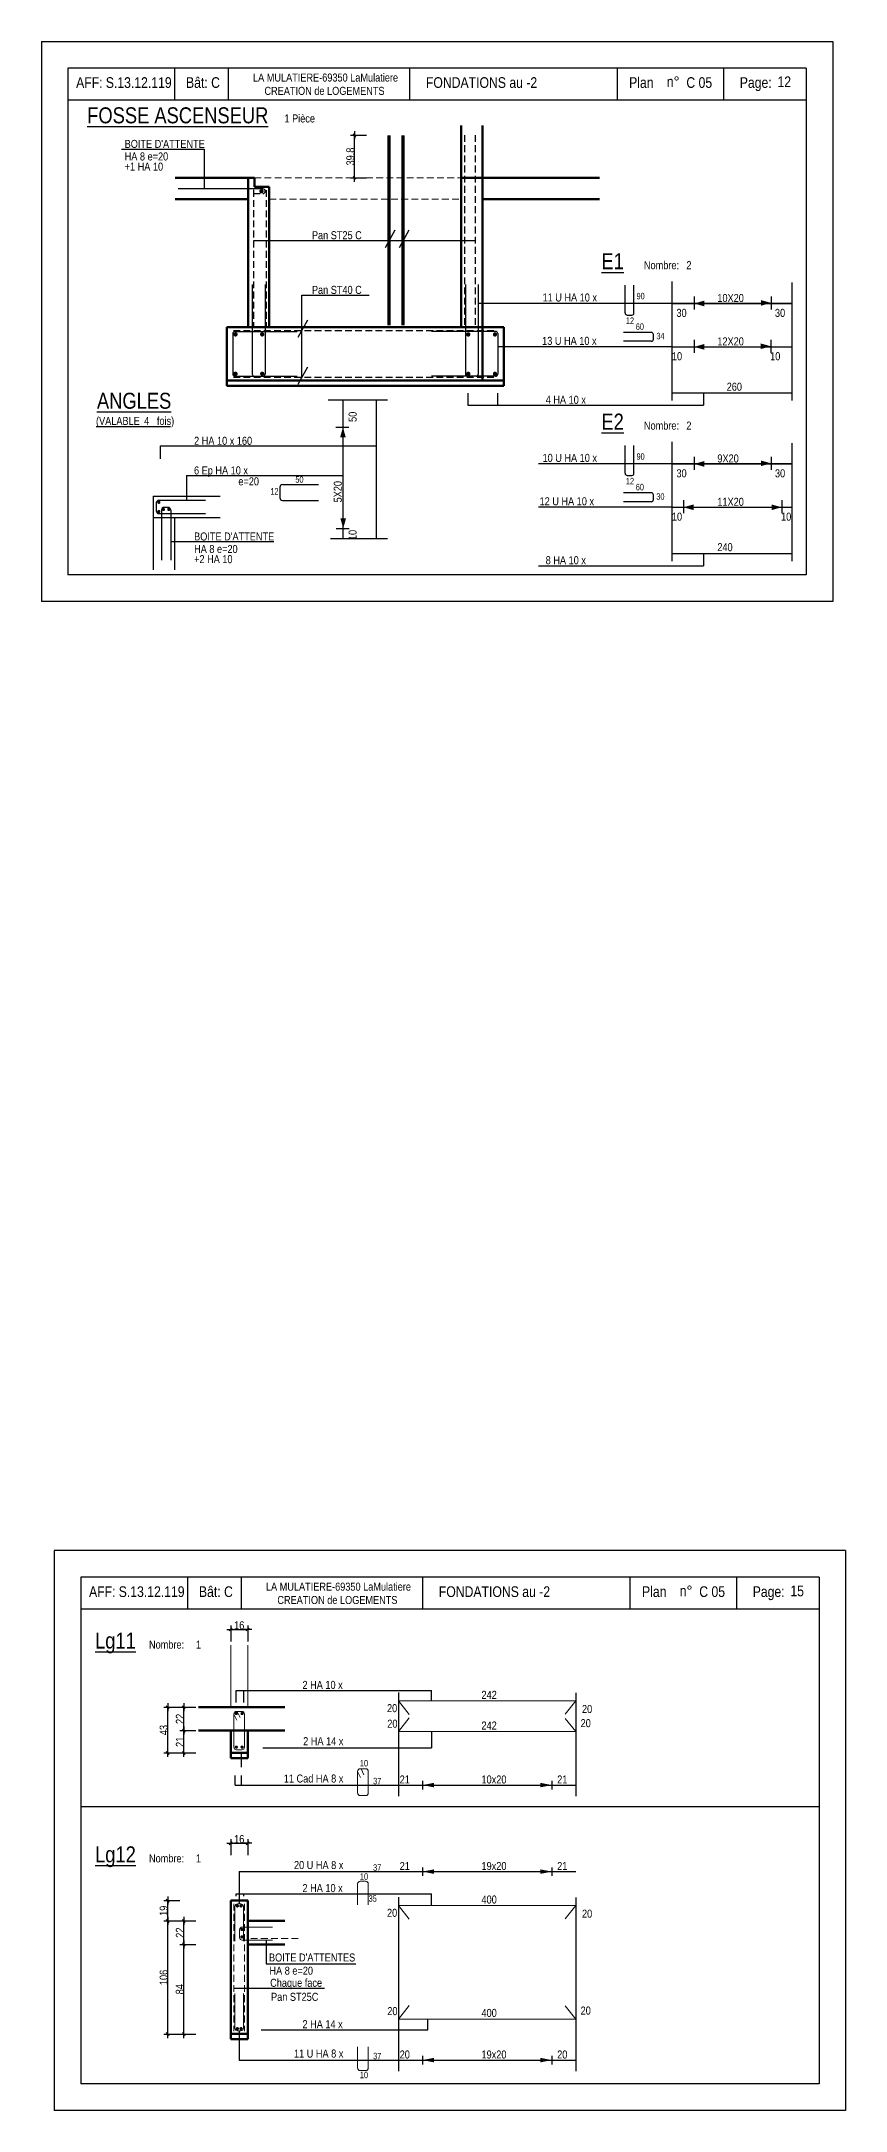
# Model space of a CAD drawing. Header units: centimetres. Extents: x -4990 to 114398, y -61489 to -12305.
# Drawn here: x 86358 to 87867, y -50094 to -46214 of the extents above; entities that cross this region are included whole.
import ezdxf
from ezdxf.enums import TextEntityAlignment as Align

# ---------------------------------------------------------------- set-up
doc = ezdxf.new("R2010")
doc.units = ezdxf.units.CM
doc.header["$LTSCALE"] = 0.5
for name, pattern in [('CACHE', [9.525, 6.35, -3.175]), ('CACHEX2', [19.05, 12.7, -6.35]), ('CONTINU', [0])]:
    doc.linetypes.add(name, pattern=pattern)
doc.layers.get('DEFPOINTS').update_dxf_attribs({"linetype": 'CONTINUOUS'})
for name, color, linetype in [('01_cote_gen', 4, 'CONTINUOUS'), ('01_fenetres', 171, 'CONTINUOUS'), ('01_linteaux', 2, 'CONTINUOUS'), ('01_resv', 32, 'CONTINUOUS'), ('01_texte', 230, 'CONTINUOUS'), ('AA_COTES', 2, 'CONTINUOUS')]:
    doc.layers.add(name, color=color, linetype=linetype)
doc.layers.add('01_murs_coup', color=5, linetype='CONTINUOUS', lineweight=60)
doc.layers.add('01_sem', color=42, linetype='CONTINUOUS', lineweight=15)
doc.styles.add('STYLE2', font='ARIALN.TTF')
doc.dimstyles.new('JB25', dxfattribs={"dimscale": 0.1, "dimtxt": 150, "dimasz": 15, "dimexe": 0.1, "dimexo": 0.1, "dimgap": 0.09, "dimtad": 1, "dimdec": 1, "dimlfac": 0.5, "dimdsep": 46, "dimtxsty": 'STYLE2', "dimblk1": 'BOND_G', "dimblk2": 'BOND_D', "dimsah": 1, "dimcen": 1.5, "dimdle": 0.01, "dimse1": 1, "dimse2": 1, "dimclrd": 4, "dimclre": 2, "dimclrt": 6, "dimazin": 2, "dimtfac": 2.333333, "dimtdec": 1, "dimtix": 1, "dimtmove": 2, "dimatfit": 3, "dimldrblk": 'BOND_G', "dimfxl": 1, "dimtolj": 1, "dimtzin": 0, "dimarcsym": 0})

# ---------------------------------------------------------------- blocks, each defined once
blk = doc.blocks.new('BOND_G')
at = {"layer": 'AA_COTES', "color": 0}
for p, q in [((5, 0), (-5, 0)), ((1.8, 1.8), (-1.8, -1.8)), ((0, -5), (0, 15))]:
    blk.add_line(p, q, dxfattribs=at)
blk = doc.blocks.new('BOND_D')
at = {"layer": 'AA_COTES', "color": 0}
for p, q in [((5, 0), (-5, 0)), ((-1.8, -1.8), (1.8, 1.8)), ((0, 5), (0, -15))]:
    blk.add_line(p, q, dxfattribs=at)
blk = doc.blocks.new('*D4381')
at = {"layer": '01_sem', "color": 4, "linetype": 'Continuous', "lineweight": -2, "transparency": 16777216}
blk.add_line((86945, -46468.7), (86945, -46392.1), dxfattribs=at)
at = {"layer": 'DEFPOINTS', "color": 0, "linetype": 'Continuous'}
for p in [(86945, -46390.6), (87010, -46390.6), (86992, -46470.2)]:
    blk.add_point(p, dxfattribs=at)
at = {"layer": '01_sem', "color": 4, "linetype": 'Continuous', "lineweight": -2, "transparency": 16777216, "xscale": 1.5, "yscale": 1.5, "zscale": 1.5}
for name, p, rotation in [('BOND_D', (86945, -46390.6), 90), ('BOND_G', (86945, -46470.2), 270)]:
    blk.add_blockref(name, p, dxfattribs=dict(at, rotation=rotation))
at = {"layer": '01_sem', "color": 6, "linetype": 'Continuous', "lineweight": 0, "transparency": 16777216, "insert": (86937.4, -46430.4), "char_height": 15, "attachment_point": 5, "rotation": 90, "style": 'STYLE2'}
blk.add_mtext('\\A1;39.8', dxfattribs=at)
blk = doc.blocks.new('*D4388')
at = {"layer": '01_cote_gen', "color": 4, "lineweight": -2, "ltscale": 2, "transparency": 16777216}
blk.add_line((86624.9, -49421.6), (86624.9, -49382.6), dxfattribs=at)
at = {"layer": 'DEFPOINTS', "color": 0, "ltscale": 2}
for p in [(86624.9, -49381.1), (86712.8, -49381.1), (86712.8, -49423.1)]:
    blk.add_point(p, dxfattribs=at)
at = {"layer": '01_cote_gen', "color": 4, "lineweight": -2, "ltscale": 2, "transparency": 16777216, "xscale": 1.5, "yscale": 1.5, "zscale": 1.5}
for name, p, rotation in [('BOND_D', (86624.9, -49381.1), 90), ('BOND_G', (86624.9, -49423.1), 270)]:
    blk.add_blockref(name, p, dxfattribs=dict(at, rotation=rotation))
at = {"layer": '01_cote_gen', "color": 6, "ltscale": 2, "transparency": 16777216, "insert": (86617.4, -49402.1), "char_height": 15, "attachment_point": 5, "rotation": 90, "style": 'STYLE2'}
blk.add_mtext('\\A1;21', dxfattribs=at)
blk = doc.blocks.new('*D4389')
at = {"layer": '01_cote_gen', "color": 4, "lineweight": -2, "ltscale": 2, "transparency": 16777216}
blk.add_line((86624.9, -49379.6), (86624.9, -49338.6), dxfattribs=at)
at = {"layer": 'DEFPOINTS', "color": 0, "ltscale": 2}
for p in [(86624.9, -49337.1), (86659.3, -49337.1), (86647.4, -49381.1)]:
    blk.add_point(p, dxfattribs=at)
at = {"layer": '01_cote_gen', "color": 4, "lineweight": -2, "ltscale": 2, "transparency": 16777216, "xscale": 1.5, "yscale": 1.5, "zscale": 1.5}
for name, p, rotation in [('BOND_D', (86624.9, -49337.1), 90), ('BOND_G', (86624.9, -49381.1), 270)]:
    blk.add_blockref(name, p, dxfattribs=dict(at, rotation=rotation))
at = {"layer": '01_cote_gen', "color": 6, "ltscale": 2, "transparency": 16777216, "insert": (86617.4, -49359.1), "char_height": 15, "attachment_point": 5, "rotation": 90, "style": 'STYLE2'}
blk.add_mtext('\\A1;22', dxfattribs=at)
blk = doc.blocks.new('*D4390')
at = {"layer": '01_cote_gen', "color": 4, "lineweight": -2, "ltscale": 2, "transparency": 16777216}
blk.add_line((86594.7, -49421.6), (86594.7, -49338.6), dxfattribs=at)
at = {"layer": 'DEFPOINTS', "color": 0, "ltscale": 2}
for p in [(86594.7, -49337.1), (86647.4, -49337.1), (86647.4, -49423.1)]:
    blk.add_point(p, dxfattribs=at)
at = {"layer": '01_cote_gen', "color": 4, "lineweight": -2, "ltscale": 2, "transparency": 16777216, "xscale": 1.5, "yscale": 1.5, "zscale": 1.5}
for name, p, rotation in [('BOND_D', (86594.7, -49337.1), 90), ('BOND_G', (86594.7, -49423.1), 270)]:
    blk.add_blockref(name, p, dxfattribs=dict(at, rotation=rotation))
at = {"layer": '01_cote_gen', "color": 6, "ltscale": 2, "transparency": 16777216, "insert": (86587.1, -49380.1), "char_height": 15, "attachment_point": 5, "rotation": 90, "style": 'STYLE2'}
blk.add_mtext('\\A1;43', dxfattribs=at)
blk = doc.blocks.new('*D4391')
at = {"layer": '01_cote_gen', "color": 4, "lineweight": -2, "ltscale": 2, "transparency": 16777216}
blk.add_line((86714.3, -49191.5), (86743.3, -49191.5), dxfattribs=at)
at = {"layer": 'DEFPOINTS', "color": 0, "ltscale": 2}
for p in [(86744.8, -49191.5), (86712.8, -49308.1), (86744.8, -49308.1)]:
    blk.add_point(p, dxfattribs=at)
at = {"layer": '01_cote_gen', "color": 4, "lineweight": -2, "ltscale": 2, "transparency": 16777216, "xscale": 1.5, "yscale": 1.5, "zscale": 1.5, "rotation": 180}
blk.add_blockref('BOND_G', (86712.8, -49191.5), dxfattribs=at)
at = {"layer": '01_cote_gen', "color": 4, "lineweight": -2, "ltscale": 2, "transparency": 16777216, "xscale": 1.5, "yscale": 1.5, "zscale": 1.5}
blk.add_blockref('BOND_D', (86744.8, -49191.5), dxfattribs=at)
at = {"layer": '01_cote_gen', "color": 6, "ltscale": 2, "transparency": 16777216, "insert": (86728.8, -49183.8), "char_height": 15, "attachment_point": 5, "style": 'STYLE2'}
blk.add_mtext('\\A1;16', dxfattribs=at)
blk = doc.blocks.new('*D4412')
at = {"layer": '01_cote_gen', "color": 4, "lineweight": -2, "ltscale": 2, "transparency": 16777216}
blk.add_line((86624.9, -49948.4), (86624.9, -49783.4), dxfattribs=at)
at = {"layer": 'DEFPOINTS', "color": 0, "ltscale": 2}
for p in [(86624.9, -49781.9), (86712.8, -49781.9), (86712.8, -49949.9)]:
    blk.add_point(p, dxfattribs=at)
at = {"layer": '01_cote_gen', "color": 4, "lineweight": -2, "ltscale": 2, "transparency": 16777216, "xscale": 1.5, "yscale": 1.5, "zscale": 1.5}
for name, p, rotation in [('BOND_D', (86624.9, -49781.9), 90), ('BOND_G', (86624.9, -49949.9), 270)]:
    blk.add_blockref(name, p, dxfattribs=dict(at, rotation=rotation))
at = {"layer": '01_cote_gen', "color": 6, "ltscale": 2, "transparency": 16777216, "insert": (86617.3, -49865.9), "char_height": 15, "attachment_point": 5, "rotation": 90, "style": 'STYLE2'}
blk.add_mtext('\\A1;84', dxfattribs=at)
blk = doc.blocks.new('*D4413')
at = {"layer": '01_cote_gen', "color": 4, "lineweight": -2, "ltscale": 2, "transparency": 16777216}
blk.add_line((86624.9, -49780.4), (86624.9, -49739.4), dxfattribs=at)
at = {"layer": 'DEFPOINTS', "color": 0, "ltscale": 2}
for p in [(86624.9, -49737.9), (86659.3, -49737.9), (86647.4, -49781.9)]:
    blk.add_point(p, dxfattribs=at)
at = {"layer": '01_cote_gen', "color": 4, "lineweight": -2, "ltscale": 2, "transparency": 16777216, "xscale": 1.5, "yscale": 1.5, "zscale": 1.5}
for name, p, rotation in [('BOND_D', (86624.9, -49737.9), 90), ('BOND_G', (86624.9, -49781.9), 270)]:
    blk.add_blockref(name, p, dxfattribs=dict(at, rotation=rotation))
at = {"layer": '01_cote_gen', "color": 6, "ltscale": 2, "transparency": 16777216, "insert": (86617.4, -49759.9), "char_height": 15, "attachment_point": 5, "rotation": 90, "style": 'STYLE2'}
blk.add_mtext('\\A1;22', dxfattribs=at)
blk = doc.blocks.new('*D4414')
at = {"layer": '01_cote_gen', "color": 4, "lineweight": -2, "ltscale": 2, "transparency": 16777216}
blk.add_line((86594.7, -49948.4), (86594.7, -49739.4), dxfattribs=at)
at = {"layer": 'DEFPOINTS', "color": 0, "ltscale": 2}
for p in [(86594.7, -49737.9), (86647.4, -49737.9), (86647.4, -49949.9)]:
    blk.add_point(p, dxfattribs=at)
at = {"layer": '01_cote_gen', "color": 4, "lineweight": -2, "ltscale": 2, "transparency": 16777216, "xscale": 1.5, "yscale": 1.5, "zscale": 1.5}
for name, p, rotation in [('BOND_D', (86594.7, -49737.9), 90), ('BOND_G', (86594.7, -49949.9), 270)]:
    blk.add_blockref(name, p, dxfattribs=dict(at, rotation=rotation))
at = {"layer": '01_cote_gen', "color": 6, "ltscale": 2, "transparency": 16777216, "insert": (86587.1, -49843.9), "char_height": 15, "attachment_point": 5, "rotation": 90, "style": 'STYLE2'}
blk.add_mtext('\\A1;106', dxfattribs=at)
blk = doc.blocks.new('*D4415')
at = {"layer": '01_cote_gen', "color": 4, "lineweight": -2, "ltscale": 2, "transparency": 16777216}
blk.add_line((86714.3, -49592.3), (86743.3, -49592.3), dxfattribs=at)
at = {"layer": 'DEFPOINTS', "color": 0, "ltscale": 2}
for p in [(86744.8, -49592.3), (86712.8, -49708.9), (86744.8, -49708.9)]:
    blk.add_point(p, dxfattribs=at)
at = {"layer": '01_cote_gen', "color": 4, "lineweight": -2, "ltscale": 2, "transparency": 16777216, "xscale": 1.5, "yscale": 1.5, "zscale": 1.5, "rotation": 180}
blk.add_blockref('BOND_G', (86712.8, -49592.3), dxfattribs=at)
at = {"layer": '01_cote_gen', "color": 4, "lineweight": -2, "ltscale": 2, "transparency": 16777216, "xscale": 1.5, "yscale": 1.5, "zscale": 1.5}
blk.add_blockref('BOND_D', (86744.8, -49592.3), dxfattribs=at)
at = {"layer": '01_cote_gen', "color": 6, "ltscale": 2, "transparency": 16777216, "insert": (86728.8, -49584.6), "char_height": 15, "attachment_point": 5, "style": 'STYLE2'}
blk.add_mtext('\\A1;16', dxfattribs=at)
blk = doc.blocks.new('*D4416')
at = {"layer": '01_resv', "color": 4, "lineweight": -2, "ltscale": 2, "transparency": 16777216}
blk.add_line((86594.7, -49736.4), (86594.7, -49701.4), dxfattribs=at)
at = {"layer": 'DEFPOINTS', "color": 0, "ltscale": 2}
for p in [(86594.7, -49699.9), (86744.8, -49699.9), (86744.8, -49737.9)]:
    blk.add_point(p, dxfattribs=at)
at = {"layer": '01_resv', "color": 4, "lineweight": -2, "ltscale": 2, "transparency": 16777216, "xscale": 1.5, "yscale": 1.5, "zscale": 1.5}
for name, p, rotation in [('BOND_D', (86594.7, -49699.9), 90), ('BOND_G', (86594.7, -49737.9), 270)]:
    blk.add_blockref(name, p, dxfattribs=dict(at, rotation=rotation))
at = {"layer": '01_resv', "color": 6, "ltscale": 2, "transparency": 16777216, "insert": (86587.1, -49718.9), "char_height": 15, "attachment_point": 5, "rotation": 90, "style": 'STYLE2'}
blk.add_mtext('\\A1;19', dxfattribs=at)

msp = doc.modelspace()

# ---------------------------------------------------------------- linework, layer by layer
at = {"layer": '01_fenetres', "ltscale": 30}
for p, q in [((86407.5, -46264.5), (86407.5, -47214.5)), ((86407.5, -46264.5), (86407.5, -47214.5)), ((86407.5, -46264.5), (86407.5, -47214.5)), ((87792.5, -46264.5), (86407.5, -46264.5)), ((86607.5, -46264.5), (86607.5, -46324.5)), ((86708, -46264.5), (86708, -46324.5)), ((87048.173, -46264.5), (87048.173, -46324.5)), ((87438.368, -46324.5), (87438.368, -46264.5)), ((87638.368, -46324.5), (87638.368, -46264.5)), ((87792.5, -46264.5), (87792.5, -47214.5)), ((87792.5, -46324.5), (86407.5, -46324.5)), ((87792.5, -47214.5), (86407.5, -47214.5)), ((86431.722, -49093.5), (86431.722, -50043.5)), ((86431.722, -49093.5), (86431.722, -50043.5)), ((86431.722, -49093.5), (86431.722, -50043.5)), ((87816.722, -49093.5), (86431.722, -49093.5)), ((86631.722, -49093.5), (86631.722, -49153.5)), ((86732.222, -49093.5), (86732.222, -49153.5)), ((87072.394, -49093.5), (87072.394, -49153.5)), ((87462.589, -49153.5), (87462.589, -49093.5)), ((87662.589, -49153.5), (87662.589, -49093.5)), ((87816.722, -49093.5), (87816.722, -50043.5)), ((87816.722, -49153.5), (86431.722, -49153.5)), ((86431.722, -49523.714), (87816.722, -49523.714)), ((87816.722, -50043.5), (86431.722, -50043.5))]:
    msp.add_line(p, q, dxfattribs=at)
at = {"layer": '01_linteaux', "linetype": 'CACHEX2', "lineweight": 9, "ltscale": 2}
for p, q in [((86757.288, -46470.209), (87145.288, -46470.209)), ((86785.288, -46510.417), (87145.288, -46510.417))]:
    msp.add_line(p, q, dxfattribs=at)
at = {"layer": '01_linteaux', "linetype": 'Continuous'}
for p, q in [((86986.014, -46887.32), (86986.014, -47147)), ((86805.085, -47050.348), (86805.085, -47069.96)), ((86810.085, -47045.348), (86877.668, -47045.348)), ((86573.128, -47079.679), (86573.128, -47094.679)), ((86573.128, -47079.679), (86573.128, -47094.679)), ((86578.128, -47074.679), (86665.628, -47074.679)), ((86595.182, -47088.174), (86588.051, -47088.174)), ((86810.085, -47074.96), (86877.668, -47074.96)), ((86578.128, -47099.679), (86665.628, -47099.679)), ((86583.051, -47093.174), (86583.051, -47187.179)), ((86583.051, -47093.174), (86583.051, -47094.679)), ((86600.182, -47093.174), (86600.182, -47187.179))]:
    msp.add_line(p, q, dxfattribs=at)
at = {"layer": '01_linteaux', "linetype": 'CONTINU', "lineweight": 9, "ltscale": 3, "const_width": 6, "flags": 128}
msp.add_lwpolyline([(87010.012, -46390.589), (87010.012, -46746.751)], dxfattribs=at)
at = {"layer": '01_linteaux', "linetype": 'CACHEX2', "lineweight": 9, "ltscale": 3, "const_width": 6, "flags": 128}
msp.add_lwpolyline([(87036.262, -46390.589), (87036.262, -46746.751)], dxfattribs=at)
at = {"layer": '01_linteaux', "linetype": 'Continuous', "const_width": 3, "flags": 128}
for points in [[(86576.538, -47078.57, 1), (86579.538, -47078.57, 1)], [(86585.233, -47092.098, 1), (86588.233, -47092.098, 1)], [(86595.092, -47091.759, 1), (86598.092, -47091.759, 1)], [(86576.538, -47095.722, 1), (86579.538, -47095.722, 1)]]:
    msp.add_lwpolyline(points, format="xyb", close=True, dxfattribs=at)
at = {"layer": '01_linteaux', "linetype": 'Continuous'}
for centre, start, end in [((86810.085, -47050.348), 90, 180), ((86578.128, -47079.679), 90, 180), ((86578.128, -47079.679), 90, 180), ((86588.051, -47093.174), 90, 180), ((86595.182, -47093.174), 0, 90), ((86810.085, -47069.96), 180, 270), ((86578.128, -47094.679), 180, 270)]:
    msp.add_arc(centre, 5, start, end, dxfattribs=at)
at = {"layer": '01_murs_coup', "linetype": 'Continuous', "lineweight": 50}
for p, q in [((87145.288, -46371.988), (87145.288, -46750.209)), ((87185.288, -46371.988), (87185.288, -46470.209)), ((86608.51, -46470.209), (86757.288, -46470.209)), ((86745.288, -46470.209), (86745.288, -46750.209)), ((86757.288, -46470.209), (86757.288, -46487.209)), ((87145.288, -46470.209), (87405.038, -46470.209)), ((87185.288, -46470.209), (87185.288, -46850.209)), ((86757.288, -46487.209), (86785.288, -46487.209)), ((86785.288, -46487.209), (86785.288, -46750.209)), ((86608.51, -46510.209), (86745.288, -46510.209)), ((87185.288, -46510.209), (87405.038, -46510.209)), ((86705.288, -46750.209), (86705.288, -46860.209)), ((86705.288, -46750.209), (87225.288, -46750.209)), ((87225.288, -46750.209), (87225.288, -46860.209)), ((86705.288, -46850.209), (87225.288, -46850.209)), ((86785.288, -46850.209), (86745.288, -46850.209)), ((86705.288, -46860.209), (87225.288, -46860.209))]:
    msp.add_line(p, q, dxfattribs=at)
at = {"layer": '01_murs_coup'}
for p, q in [((86712.776, -49337.094), (86652.639, -49337.094)), ((86744.776, -49337.094), (86712.776, -49337.094)), ((86744.776, -49337.094), (86814.139, -49337.094)), ((86744.776, -49381.094), (86652.639, -49381.094)), ((86712.776, -49381.094), (86712.776, -49433.094)), ((86744.776, -49381.094), (86744.776, -49433.094)), ((86744.776, -49381.094), (86814.139, -49381.094)), ((86712.776, -49423.094), (86744.776, -49423.094)), ((86712.776, -49433.094), (86744.776, -49433.094)), ((86712.776, -49699.852), (86712.776, -49959.852)), ((86712.776, -49699.852), (86744.776, -49699.852)), ((86744.776, -49699.852), (86744.776, -49959.852)), ((86744.776, -49737.852), (86814.139, -49737.852)), ((86744.776, -49781.852), (86814.139, -49781.852)), ((86712.776, -49949.852), (86744.776, -49949.852)), ((86712.776, -49959.852), (86744.776, -49959.852))]:
    msp.add_line(p, q, dxfattribs=at)
at = {"layer": '01_murs_coup', "linetype": 'Continuous', "lineweight": 0}
for p, q in [((87027.532, -49325.602), (87360.532, -49325.602)), ((87027.532, -49325.602), (87047.398, -49351.177)), ((87360.532, -49325.602), (87340.249, -49350.211)), ((87027.532, -49383.073), (87047.398, -49357.498)), ((87360.532, -49383.073), (87340.249, -49358.464)), ((87027.532, -49383.073), (87360.532, -49383.073)), ((87027.532, -49709.269), (87360.532, -49709.269)), ((87027.532, -49709.269), (87047.398, -49734.845)), ((87360.532, -49709.269), (87340.249, -49733.879)), ((87027.532, -49921.859), (87047.398, -49896.283)), ((87027.532, -49921.859), (87360.532, -49921.859)), ((87360.532, -49921.859), (87340.249, -49897.249))]:
    msp.add_line(p, q, dxfattribs=at)
at = {"layer": '01_resv', "ltscale": 2}
for p, q in [((86718.776, -49864.048), (86888.532, -49864.048)), ((87082.893, -49942.01), (87082.893, -49921.859)), ((86728.776, -49943.852), (86728.776, -49998.8)), ((86769.995, -49942.01), (87082.893, -49942.01))]:
    msp.add_line(p, q, dxfattribs=at)
at = {"layer": '01_sem', "color": 2, "lineweight": 0, "ltscale": 7}
for p, q in [((86712.776, -49337.094), (86712.776, -49221.053)), ((86744.776, -49337.094), (86744.776, -49221.053)), ((86718.776, -49350.094), (86718.776, -49412.094)), ((86718.776, -49350.094), (86724.139, -49361.594)), ((86723.776, -49345.094), (86733.776, -49345.094)), ((86725.139, -49345.094), (86730.502, -49356.594)), ((86738.776, -49350.094), (86738.776, -49412.094)), ((86723.776, -49417.094), (86733.776, -49417.094)), ((86956.045, -49452.583), (86966.045, -49452.583)), ((86957.408, -49452.583), (86962.771, -49464.083)), ((86951.045, -49457.583), (86951.045, -49497.977)), ((86951.045, -49457.583), (86956.408, -49469.083)), ((86971.045, -49457.583), (86971.045, -49497.977)), ((86956.045, -49502.977), (86966.045, -49502.977)), ((86951.045, -49707.987), (86951.045, -49668.481)), ((86956.045, -49663.481), (86966.045, -49663.481)), ((86971.045, -49707.987), (86971.045, -49668.481)), ((86720.776, -49710.852), (86720.776, -49775.852)), ((86725.776, -49705.852), (86731.776, -49705.852)), ((86736.776, -49710.852), (86736.776, -49775.852)), ((86729.529, -49754.326), (86729.529, -49769.035)), ((86734.529, -49749.326), (86791.339, -49749.326)), ((86734.529, -49774.035), (86791.339, -49774.035)), ((86720.776, -49938.852), (86720.776, -49873.852)), ((86736.776, -49938.852), (86736.776, -49873.852)), ((86725.776, -49943.852), (86731.776, -49943.852)), ((86951.045, -49974.002), (86951.045, -50013.508)), ((86971.045, -49974.002), (86971.045, -50013.508)), ((86956.045, -50018.508), (86966.045, -50018.508))]:
    msp.add_line(p, q, dxfattribs=at)
at = {"layer": '01_sem', "color": 2, "linetype": 'CACHE', "lineweight": 0, "ltscale": 4}
for p, q in [((86718.776, -49705.852), (86718.776, -49944.65)), ((86738.776, -49705.852), (86738.776, -49944.65)), ((86750.491, -49770.543), (86845.625, -49770.543))]:
    msp.add_line(p, q, dxfattribs=at)
at = {"layer": '01_sem', "color": 2, "lineweight": 0, "ltscale": 7, "const_width": 3}
for points in [[(86724.913, -49349.094, -1), (86721.913, -49349.094, -1)], [(86732.639, -49349.094, 1), (86735.639, -49349.094, 1)], [(86724.913, -49412.072, -1), (86721.913, -49412.072, -1)], [(86732.639, -49412.072, 1), (86735.639, -49412.072, 1)], [(86726.913, -49709.852, -1), (86723.913, -49709.852, -1)], [(86730.639, -49709.852, 1), (86733.639, -49709.852, 1)], [(86732.251, -49753.899, 1), (86735.251, -49753.899, 1)], [(86732.251, -49767.865, 1), (86735.251, -49767.865, 1)], [(86726.913, -49939.852, 1), (86723.913, -49939.852, 1)], [(86730.639, -49939.852, -1), (86733.639, -49939.852, -1)]]:
    msp.add_lwpolyline(points, format="xyb", close=True, dxfattribs=at)
at = {"layer": '01_sem', "color": 2, "lineweight": 0, "ltscale": 7}
for centre, start, end in [((86723.776, -49350.094), 90, 180), ((86733.776, -49350.094), 0, 90), ((86723.776, -49412.094), 180, 270), ((86733.776, -49412.094), 270, 0), ((86956.045, -49457.583), 90, 180), ((86966.045, -49457.583), 0, 90), ((86956.045, -49497.977), 180, 270), ((86966.045, -49497.977), 270, 0), ((86956.045, -49668.481), 90, 180), ((86966.045, -49668.481), 0, 90), ((86725.776, -49710.852), 90, 180), ((86731.776, -49710.852), 0, 90), ((86734.529, -49754.326), 90, 180), ((86734.529, -49769.035), 180, 270), ((86725.776, -49938.852), 180, 270), ((86731.776, -49938.852), 270, 0), ((86956.045, -50013.508), 180, 270), ((86966.045, -50013.508), 270, 0)]:
    msp.add_arc(centre, 5, start, end, dxfattribs=at)
at = {"layer": '01_texte', "ltscale": 30}
for p, q in [((86357.5, -46214.5), (86357.5, -47264.5)), ((86357.5, -46214.5), (87842.5, -46214.5)), ((87842.5, -46214.5), (87842.5, -47264.5)), ((87842.5, -46214.5), (87842.5, -47264.5)), ((87020.816, -46568.647), (87002.502, -46601.331)), ((87047.066, -46568.647), (87028.752, -46601.331)), ((86755.45, -46587.928), (87171.717, -46587.928)), ((86846.317, -46844.209), (86846.317, -46690.399)), ((86846.317, -46690.399), (86972.891, -46690.399)), ((87452.834, -46723.476), (87452.834, -46671.377)), ((87469.558, -46723.476), (87469.558, -46671.377)), ((87540.263, -46664.77), (87540.263, -46888.001)), ((87582.328, -46692.559), (87582.328, -46716.911)), ((87726.66, -46692.559), (87726.66, -46716.911)), ((87765.966, -46666.729), (87765.966, -46888.001)), ((86857.121, -46736.927), (86838.807, -46769.612)), ((87765.966, -46705.871), (87177.288, -46705.871)), ((87456.834, -46727.476), (87465.558, -46727.476)), ((87540.263, -46705.871), (87765.966, -46705.871)), ((87501.943, -46760.012), (87449.844, -46760.012)), ((87501.943, -46776.736), (87449.844, -46776.736)), ((87505.943, -46772.736), (87505.943, -46764.012)), ((87582.328, -46773.839), (87582.328, -46798.19)), ((87726.16, -46773.839), (87726.16, -46798.19)), ((87540.263, -46787.15), (87213.853, -46787.15)), ((87540.263, -46787.15), (87765.966, -46787.15)), ((86857.121, -46824.927), (86838.807, -46857.612)), ((87007.161, -46887.32), (86895.569, -46887.32)), ((86923.958, -47147), (86923.958, -46887.32)), ((87157.61, -46874.12), (87157.61, -46896.624)), ((87157.61, -46896.624), (87600.23, -46896.624)), ((87213.158, -46874.12), (87213.158, -46896.624)), ((87540.263, -46873.517), (87765.966, -46873.517)), ((87600.23, -46873.517), (87600.23, -46896.624)), ((86910.089, -46937.809), (86934.441, -46937.809)), ((87452.834, -47024.202), (87452.834, -46972.103)), ((87469.558, -47024.202), (87469.558, -46972.103)), ((87540.263, -46965.495), (87540.263, -47188.727)), ((87765.966, -46967.455), (87765.966, -47188.727)), ((87765.966, -47006.597), (87290.058, -47006.597)), ((87540.263, -47006.597), (87765.966, -47006.597)), ((87582.328, -46993.285), (87582.328, -47017.637)), ((87726.66, -46993.285), (87726.66, -47017.637)), ((87456.834, -47028.202), (87465.558, -47028.202)), ((87540.263, -47087.876), (87290.058, -47087.876)), ((87501.943, -47060.738), (87449.844, -47060.738)), ((87501.943, -47077.462), (87449.844, -47077.462)), ((87505.943, -47073.462), (87505.943, -47064.738)), ((87540.263, -47087.876), (87765.966, -47087.876)), ((87562.328, -47074.565), (87562.328, -47098.916)), ((87746.66, -47074.565), (87746.66, -47098.916)), ((86910.646, -47127.707), (86934.998, -47127.707)), ((87007.161, -47147), (86899.851, -47147)), ((87290.058, -47197.35), (87600.23, -47197.35)), ((87540.263, -47174.243), (87765.966, -47174.243)), ((87600.23, -47174.243), (87600.23, -47197.35)), ((87842.5, -47264.5), (86357.5, -47264.5)), ((86381.722, -49043.5), (86381.722, -50093.5)), ((86381.722, -49043.5), (86381.722, -50093.5)), ((87866.722, -49043.5), (86381.722, -49043.5)), ((87866.722, -49043.5), (87866.722, -50093.5)), ((87866.722, -49043.5), (87866.722, -50093.5)), ((87866.722, -50093.5), (86381.722, -50093.5))]:
    msp.add_line(p, q, dxfattribs=at)
at = {"layer": '01_texte', "linetype": 'CACHEX2', "ltscale": 2}
for p, q in [((87151.288, -46390.209), (87151.288, -46750.209)), ((87171.717, -46390.209), (87171.717, -46750.209)), ((86755.45, -46493.048), (86755.45, -46750.209)), ((86755.45, -46499.883), (86773.196, -46499.883)), ((86779.288, -46493.118), (86779.288, -46750.209)), ((86717.863, -46756.209), (87213.545, -46756.209)), ((86717.863, -46844.209), (87213.545, -46844.209))]:
    msp.add_line(p, q, dxfattribs=at)
at = {"layer": '01_texte'}
for p, q in [((86507.744, -46416.251), (86663.245, -46416.251)), ((86663.245, -46416.251), (86663.245, -46490.993)), ((86773.196, -46490.993), (86614.542, -46490.993)), ((86777.196, -46494.993), (86777.196, -46494.993)), ((86753.288, -46670.209), (86753.288, -46838.209)), ((86777.288, -46670.209), (86777.288, -46838.209)), ((87153.288, -46670.209), (87153.288, -46838.209)), ((87177.288, -46670.209), (87177.288, -46838.209)), ((86716.723, -46762.209), (86716.723, -46838.209)), ((86720.723, -46758.209), (86837.288, -46758.209)), ((87209.853, -46758.209), (87089.288, -46758.209)), ((87213.853, -46762.209), (87213.853, -46838.209)), ((86720.723, -46842.209), (86837.288, -46842.209)), ((87209.853, -46842.209), (87089.288, -46842.209)), ((86581.153, -46996.809), (86581.153, -46972.76)), ((86581.153, -46972.76), (86986.014, -46972.76)), ((86629.706, -47028.325), (86923.958, -47028.325)), ((86629.706, -47028.325), (86629.706, -47074.679)), ((86567.128, -47067.179), (86567.128, -47205.312)), ((86567.128, -47067.179), (86693.122, -47067.179)), ((86567.128, -47107.179), (86693.122, -47107.179)), ((86607.128, -47107.179), (86607.128, -47205.312)), ((86600.182, -47152.142), (86793.551, -47152.142)), ((86779.209, -49774.035), (86779.209, -49818.198)), ((86779.209, -49818.198), (86947.486, -49818.198))]:
    msp.add_line(p, q, dxfattribs=at)
at = {"layer": '01_texte', "linetype": 'Continuous'}
for p, q in [((86723.151, -49305.999), (87089.532, -49305.999)), ((86723.151, -49328.153), (86723.151, -49305.999)), ((86737.293, -49328.153), (86737.293, -49305.999)), ((87027.532, -49309.517), (87027.532, -49503.828)), ((87089.532, -49325.602), (87089.532, -49305.999)), ((87360.532, -49310.517), (87360.532, -49503.828)), ((86772.911, -49413.241), (87089.532, -49413.241)), ((87089.532, -49383.073), (87089.532, -49413.241)), ((86733.139, -49449.594), (86733.139, -49425.094)), ((86721.443, -49483.269), (86721.443, -49465.575)), ((86721.443, -49483.269), (87360.532, -49483.269)), ((86733.277, -49483.269), (86733.277, -49465.575)), ((87072.532, -49475.269), (87072.532, -49491.269)), ((87315.532, -49475.269), (87315.532, -49491.269)), ((86728.776, -49645.461), (87360.532, -49645.461)), ((86728.776, -49645.461), (86728.776, -49705.852)), ((87072.532, -49637.461), (87072.532, -49653.461)), ((87315.532, -49637.461), (87315.532, -49653.461)), ((86723.151, -49686.828), (87089.532, -49686.828)), ((86723.151, -49691.21), (86723.151, -49686.828)), ((86737.293, -49691.21), (86737.293, -49686.828)), ((87089.532, -49709.269), (87089.532, -49686.828)), ((87027.532, -49693.185), (87027.532, -50019.36)), ((87360.532, -49694.185), (87360.532, -50019.36)), ((86728.776, -49998.8), (87360.532, -49998.8)), ((87072.532, -49990.8), (87072.532, -50006.8)), ((87315.532, -49990.8), (87315.532, -50006.8))]:
    msp.add_line(p, q, dxfattribs=at)
at = {"layer": '01_texte', "const_width": 4, "flags": 128}
for points in [[(86772.474, -46495.504, 1), (86768.474, -46495.504, 1)], [(86719.861, -46763.86, 1), (86723.861, -46763.86, 1)], [(86769.906, -46763.86, 1), (86773.906, -46763.86, 1)], [(87160.67, -46763.86, -1), (87156.67, -46763.86, -1)], [(87210.716, -46763.86, -1), (87206.716, -46763.86, -1)], [(86719.861, -46837.636, 1), (86723.861, -46837.636, 1)], [(86769.906, -46837.636, 1), (86773.906, -46837.636, 1)], [(87160.67, -46837.636, -1), (87156.67, -46837.636, -1)], [(87210.716, -46837.636, -1), (87206.716, -46837.636, -1)]]:
    msp.add_lwpolyline(points, format="xyb", close=True, dxfattribs=at)
at = {"layer": '01_texte', "linetype": 'Continuous', "ltscale": 2}
msp.add_arc((86773.196, -46495.438), 4.445, 270, 90, dxfattribs=at)
at = {"layer": '01_texte', "ltscale": 30}
for centre, start, end in [((87456.834, -46723.476), 180, 270), ((87465.558, -46723.476), 270, 0), ((87501.943, -46764.012), 0, 90), ((87501.943, -46772.736), 270, 360), ((87456.834, -47024.202), 180, 270), ((87465.558, -47024.202), 270, 0), ((87501.943, -47064.738), 0, 90), ((87501.943, -47073.462), 270, 360)]:
    msp.add_arc(centre, 4, start, end, dxfattribs=at)
at = {"layer": '01_texte'}
for centre, start, end in [((86720.723, -46762.209), 90, 180), ((87209.853, -46762.209), 0, 90), ((86720.723, -46838.209), 180, 270), ((86757.288, -46838.209), 180, 270), ((86773.288, -46838.209), 270, 0), ((87157.288, -46838.209), 180, 270), ((87173.288, -46838.209), 270, 0), ((87209.853, -46838.209), 270, 0)]:
    msp.add_arc(centre, 4, start, end, dxfattribs=at)
at = {"layer": '01_texte', "ltscale": 30}
for points in [[(87582.328, -46705.871), (87601.404, -46700.561), (87601.404, -46705.871)], [(87726.66, -46704.735), (87707.584, -46699.425), (87707.584, -46704.735)], [(87582.328, -46705.871), (87601.404, -46711.181), (87601.404, -46705.871)], [(87726.66, -46704.735), (87707.584, -46710.045), (87707.584, -46704.735)], [(87726.16, -46786.014), (87707.084, -46780.705), (87707.084, -46786.014)], [(87582.328, -46787.15), (87601.404, -46781.841), (87601.404, -46787.15)], [(87582.328, -46787.15), (87601.404, -46792.46), (87601.404, -46787.15)], [(87726.16, -46786.014), (87707.084, -46791.324), (87707.084, -46786.014)], [(86923.401, -46937.809), (86918.092, -46956.886), (86923.401, -46956.886)], [(86923.401, -46937.809), (86928.711, -46956.886), (86923.401, -46956.886)], [(87582.328, -47006.597), (87601.404, -47001.287), (87601.404, -47006.597)], [(87582.328, -47006.597), (87601.404, -47011.907), (87601.404, -47006.597)], [(87726.66, -47005.461), (87707.584, -47000.151), (87707.584, -47005.461)], [(87726.66, -47005.461), (87707.584, -47010.771), (87707.584, -47005.461)], [(87562.328, -47087.876), (87581.404, -47082.567), (87581.404, -47087.876)], [(87562.328, -47087.876), (87581.404, -47093.186), (87581.404, -47087.876)], [(87746.66, -47087.876), (87727.584, -47082.567), (87727.584, -47087.876)], [(87746.66, -47087.876), (87727.584, -47093.186), (87727.584, -47087.876)], [(86923.958, -47127.707), (86918.649, -47108.631), (86923.958, -47108.631)], [(86923.958, -47127.707), (86929.268, -47108.631), (86923.958, -47108.631)]]:
    msp.add_solid(points, dxfattribs=at)
at = {"layer": '01_texte', "linetype": 'Continuous'}
for points in [[(87072.532, -49483.269), (87094.232, -49479.069), (87094.232, -49483.269)], [(87072.532, -49483.269), (87094.232, -49487.469), (87094.232, -49483.269)], [(87315.532, -49483.269), (87293.832, -49479.069), (87293.832, -49483.269)], [(87315.532, -49483.269), (87293.832, -49487.469), (87293.832, -49483.269)], [(87072.532, -49645.461), (87094.232, -49641.261), (87094.232, -49645.461)], [(87072.532, -49645.461), (87094.232, -49649.661), (87094.232, -49645.461)], [(87315.532, -49645.461), (87293.832, -49641.261), (87293.832, -49645.461)], [(87315.532, -49645.461), (87293.832, -49649.661), (87293.832, -49645.461)], [(87072.532, -49998.8), (87094.232, -49994.6), (87094.232, -49998.8)], [(87072.532, -49998.8), (87094.232, -50003), (87094.232, -49998.8)], [(87315.532, -49998.8), (87293.832, -49994.6), (87293.832, -49998.8)], [(87315.532, -49998.8), (87293.832, -50003), (87293.832, -49998.8)]]:
    msp.add_solid(points, dxfattribs=at)

# ---------------------------------------------------------------- texts
at = {"layer": '01_texte', "style": 'STYLE2'}
for s, height, p in [('LA MULATIERE-69350 LaMulatiere', 15, (86754.697, -46289.784)), ('AFF:', 20, (86422.796, -46301.651)), ('S.13.12.119', 20, (86478.46, -46301.651)), ('Bât: C', 20, (86628.96, -46301.651)), ('CREATION de LOGEMENTS', 15, (86776.179, -46314.784)), ('FONDATIONS au -2', 20, (87079.118, -46301.651)), ('Plan', 20, (87460.413, -46301.651)), ('n%%D', 20, (87531.098, -46300.209)), (' C 05', 20, (87561.441, -46301.651)), ('Page:', 20, (87668.082, -46301.651)), ('12', 20, (87738.767, -46300.209)), ("BOITE D'ATTENTE", 15, (86513.829, -46414.226)), ('HA 8 e=20', 15, (86513.829, -46437.654)), ('+1 HA 10', 15, (86513.829, -46456.743)), ('Pan ST25 C', 15, (86865.199, -46585.325)), ('%%UE1', 30, (87408.401, -46641.546)), ('Nombre:', 15, (87488.213, -46641.546)), ('2', 15, (87567.836, -46641.546)), ('Pan ST40 C', 15, (86865.199, -46687.796)), ('11 U HA 10 x ', 15, (87297.947, -46702.095)), ('10X20', 15, (87625.993, -46703.095)), ('30', 15, (87549.251, -46730.939)), ('30', 15, (87734.116, -46730.939)), (' 13 U HA 10 x ', 15, (87292.381, -46783.374)), ('12X20', 15, (87625.993, -46784.375)), ('10', 15, (87540.68, -46812.219)), ('10', 15, (87725.046, -46812.219)), ('260', 15, (87643.493, -46869.408)), ('4 HA 10 x', 15, (87303.861, -46893.885)), ('%%U(VALABLE            ', 15, (86460.083, -46933.459)), ('4', 15, (86550.369, -46933.459)), ('fois)', 15, (86574.333, -46933.459)), ('%%UE2', 30, (87408.401, -46942.272)), ('Nombre:', 15, (87488.213, -46942.272)), ('2', 15, (87567.836, -46942.272)), ('2 HA 10 x 160', 15, (86644.135, -46970.735)), (' 6 Ep HA 10 x', 15, (86639.211, -47026.3)), ('10 U HA 10 x ', 15, (87297.947, -47002.82)), ('9X20', 15, (87625.993, -47003.821)), ('e=20', 15, (86727.202, -47046.78)), ('12', 12, (86787.233, -47064.005)), ('50', 12, (86834.143, -47041.798)), ('30', 15, (87549.251, -47031.665)), ('30', 15, (87734.116, -47031.665)), ('12 U HA 10 x ', 15, (87292.381, -47084.1)), ('11X20', 15, (87625.993, -47085.101)), ('10', 15, (87540.68, -47112.945)), ('10', 15, (87745.546, -47112.945)), ("BOITE D'ATTENTE", 15, (86644.135, -47150.117)), ('HA 8 e=20', 15, (86644.135, -47173.545)), ('240', 15, (87625.993, -47170.134)), ('+2 HA 10', 15, (86644.135, -47192.634)), ('8 HA 10 x', 15, (87303.861, -47194.611)), ('LA MULATIERE-69350 LaMulatiere', 15, (86778.918, -49118.784)), ('AFF:', 20, (86447.017, -49130.651)), ('S.13.12.119', 20, (86502.682, -49130.651)), ('Bât: C', 20, (86653.182, -49130.651)), ('CREATION de LOGEMENTS', 15, (86800.401, -49143.784)), ('FONDATIONS au -2', 20, (87103.34, -49130.651)), ('Plan', 20, (87484.634, -49130.651)), ('n%%D', 20, (87555.319, -49129.209)), (' C 05', 20, (87585.663, -49130.651)), ('Page:', 20, (87692.303, -49130.651)), ('15', 20, (87762.988, -49129.209)), ('%%ULg11', 30, (86458.299, -49227.391)), ('Nombre:', 15, (86559.497, -49227.391)), ('1', 15, (86647.497, -49227.391)), ('%%ULg12', 30, (86458.299, -49628.149)), ('Nombre:', 15, (86559.497, -49628.149)), ('1', 15, (86647.497, -49628.149))]:
    msp.add_text(s, height=height, dxfattribs=at).set_placement(p)
for s, height, p in [('%%uFOSSE ASCENSEUR', 30, (86613.481, -46353.086)), ('1 Pièce ', 15, (86844.71, -46358.558)), ('%%uANGLES', 30, (86531.571, -46888.162))]:
    msp.add_text(s, height=height, dxfattribs=at).set_placement(p, align=Align.MIDDLE)
at = {"layer": '01_texte', "ltscale": 30, "style": 'STYLE2', "width": 0.8}
for s, p in [('90', (87474.308, -46697.996)), ('12', (87454.395, -46744.07)), ('60', (87472.92, -46755.275)), ('34', (87511.475, -46772.915)), ('90', (87474.308, -46998.722)), ('12', (87454.395, -47044.796)), ('60', (87472.92, -47056.001)), ('30', (87511.475, -47073.641))]:
    msp.add_text(s, height=12, dxfattribs=at).set_placement(p)
at = {"layer": '01_texte', "style": 'STYLE2'}
for s, p in [('50', (86949.026, -46927.864)), ('5X20', (86921.183, -47078.739)), ('10', (86949.026, -47149.355))]:
    msp.add_text(s, height=15, rotation=90, dxfattribs=at).set_placement(p)
for s, height, p in [('2 HA 10 x', 15, (86922.986, -49302.999)), ('20', 15, (87025.238, -49346.497)), ('242', 15, (87212.088, -49321.602)), ('20', 15, (87391.131, -49348.13)), ('20', 15, (87025.758, -49375.698)), ('242', 15, (87212.088, -49379.073)), ('20', 15, (87388.529, -49374.658)), ('2 HA 14 x', 15, (86924.23, -49408.432)), ('10', 12, (86970.542, -49448.216)), ('11 Cad HA 8 x', 15, (86924.23, -49478.461)), ('37', 12, (86995.302, -49481.668)), ('21', 15, (87048.975, -49480.269)), ('10x20', 15, (87230.24, -49480.269)), ('21', 15, (87344.532, -49480.269)), ('20 U HA 8 x', 15, (86924.23, -49640.652)), ('10', 12, (86970.542, -49660.711)), ('37', 12, (86995.302, -49643.86)), ('21', 15, (87048.975, -49642.461)), ('19x20', 15, (87230.24, -49642.461)), ('21', 15, (87344.532, -49642.461)), ('2 HA 10 x', 15, (86922.986, -49683.828)), ('35', 12, (86986.894, -49701.997)), ('20', 15, (87025.238, -49730.165)), ('400', 15, (87212.088, -49705.269)), ('20', 15, (87391.131, -49731.798)), ("BOITE D'ATTENTES", 15, (86946.403, -49813.961)), ('HA 8 e=20', 15, (86867.248, -49838.681)), ('Chaque face', 15, (86884.277, -49861.398)), ('Pan ST25C', 15, (86877.355, -49887.687)), ('20', 15, (87025.758, -49914.483)), ('400', 15, (87212.088, -49917.859)), ('20', 15, (87388.529, -49913.443)), ('2 HA 14 x', 15, (86922.986, -49939.01)), ('11 U HA 8 x', 15, (86924.23, -49993.992)), ('37', 12, (86995.302, -49997.2)), ('20', 15, (87048.975, -49995.8)), ('19x20', 15, (87230.24, -49995.8)), ('20', 15, (87344.532, -49995.8)), ('10', 12, (86970.542, -50032.686))]:
    msp.add_text(s, height=height, dxfattribs=at).set_placement(p, align=Align.RIGHT)

# ---------------------------------------------------------------- dimensions: what is measured, and where the dimension line sits
at = {"layer": '01_cote_gen', "ltscale": 2}
for base, p1, p2, picture, middle in [((86744.776, -49191.499), (86712.776, -49308.118), (86744.776, -49308.118), '*D4391', (86728.776, -49183.831)), ((86744.776, -49592.257), (86712.776, -49708.876), (86744.776, -49708.876), '*D4415', (86728.776, -49584.589))]:
    dim = msp.add_linear_dim(base=base, p1=p1, p2=p2, dimstyle='JB25', dxfattribs=at)
    dim.commit()
    dim.dimension.update_dxf_attribs({"geometry": picture, "text_midpoint": middle})
for base, p1, p2, picture, middle in [((86594.749, -49337.094), (86647.446, -49423.094), (86647.446, -49337.094), '*D4390', (86587.081, -49380.094)), ((86624.946, -49337.094), (86647.446, -49381.094), (86659.289, -49337.094), '*D4389', (86617.407, -49359.094)), ((86624.946, -49381.094), (86712.776, -49423.094), (86712.776, -49381.094), '*D4388', (86617.407, -49402.094)), ((86594.749, -49737.852), (86647.446, -49949.852), (86647.446, -49737.852), '*D4414', (86587.081, -49843.852)), ((86624.946, -49737.852), (86647.446, -49781.852), (86659.289, -49737.852), '*D4413', (86617.407, -49759.852)), ((86624.946, -49781.852), (86712.776, -49949.852), (86712.776, -49781.852), '*D4412', (86617.279, -49865.852))]:
    dim = msp.add_linear_dim(base=base, p1=p1, p2=p2, angle=90, dimstyle='JB25', dxfattribs=at)
    dim.commit()
    dim.dimension.update_dxf_attribs({"geometry": picture, "text_midpoint": middle})
at = {"layer": '01_resv', "ltscale": 2}
dim = msp.add_linear_dim(base=(86594.749, -49699.852), p1=(86744.776, -49737.852), p2=(86744.776, -49699.852), angle=90, dimstyle='JB25', dxfattribs=at)
dim.commit()
dim.dimension.update_dxf_attribs({"geometry": '*D4416', "text_midpoint": (86587.081, -49718.852)})
at = {"layer": '01_sem', "linetype": 'Continuous', "lineweight": 0}
dim = msp.add_linear_dim(base=(86945.026, -46390.589), p1=(86992.001, -46470.209), p2=(87010.012, -46390.589), angle=90, dimstyle='JB25', override={"dimzin": 0}, dxfattribs=at)
dim.commit()
dim.dimension.update_dxf_attribs({"geometry": '*D4381', "text_midpoint": (86937.359, -46430.399)})

doc.saveas('drawing.dxf')
